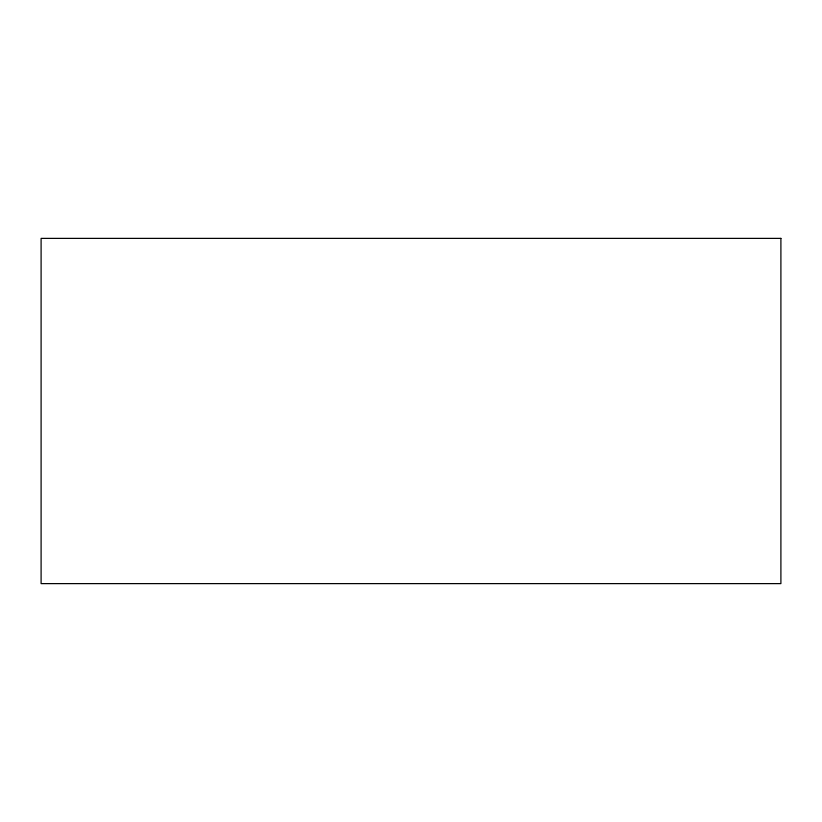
<?xml version="1.0" encoding="UTF-8"?>
<svg xmlns="http://www.w3.org/2000/svg" width="822" height="822" viewBox="0 0 822 822"><rect width="100%" height="100%" fill="white"/><g stroke="black" fill="none" stroke-linecap="round" stroke-linejoin="round"><path stroke-width="1.23" d="M780.9 238.38L41.1 238.38L41.1 583.62L780.9 583.62L780.9 238.38"/></g></svg>
